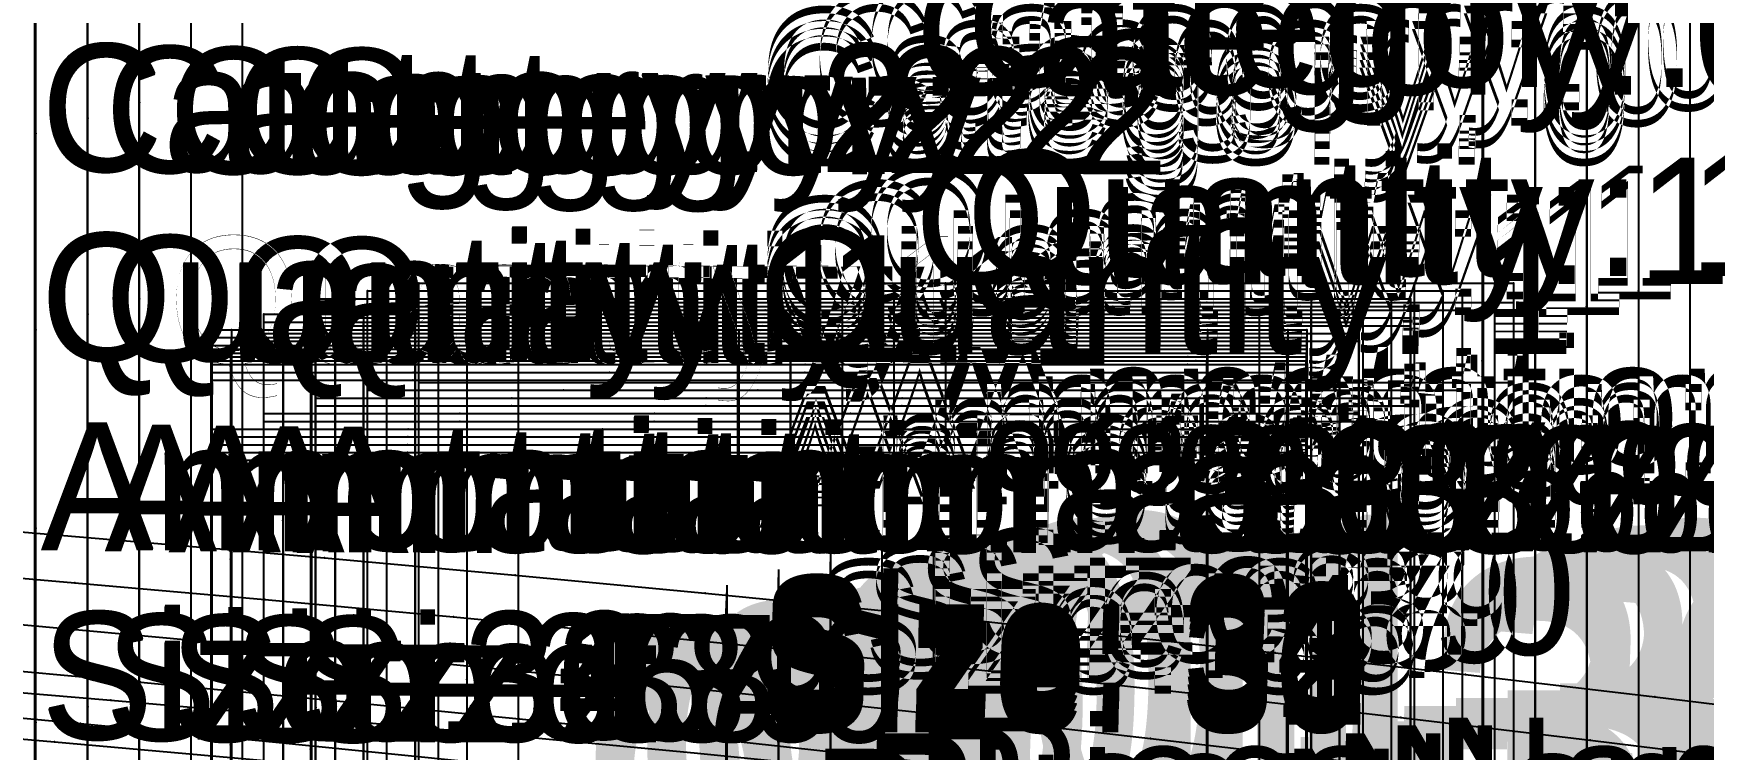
# Model space of a CAD drawing. Extents: x -2408 to 1029, y -526 to 2095.
# Drawn here: x -224.3 to -92, y 390.5 to 447.3 of the extents above; entities that cross this region are included whole.
import ezdxf

# ---------------------------------------------------------------- set-up
doc = ezdxf.new("R2010")
doc.units = 0
doc.layers.add('TEXT', color=7, linetype='Continuous')

# ---------------------------------------------------------------- blocks, each defined once
blk = doc.blocks.new(' -30')
at = {"layer": '1'}
blk.add_lwpolyline([(478.035278, 546.451263), (478.035278, 518.003273), (478.035278, 400.671844), (470.295849, 400.671844), (455.062391, 400.671844), (439.954714, 400.671844), (424.677277, 400.671844), (409.399835, 400.671844), (394.208775, 400.671844), (378.931338, 400.671844), (363.353195, 400.671844), (363.353195, 411.401223), (363.353195, 426.458583), (363.353195, 441.515962), (363.353195, 456.552738), (363.353195, 471.61011), (363.353195, 486.88547), (363.353195, 502.272308), (363.353195, 518.003273), (363.353195, 533.55951), (363.353195, 546.451263)], dxfattribs=at)
at = {"layer": '14'}
blk.add_lwpolyline([(377.323189, 403.973846), (377.323189, 408.932402), (377.323189, 423.927417), (377.323189, 438.905732), (377.323189, 454.422286), (377.323189, 470.256091), (377.323189, 485.591955), (377.323189, 501.153591), (377.323189, 518.003273), (393.747366, 518.003273), (409.447385, 518.003273), (425.024157, 518.003273), (440.491062, 518.003273), (455.351366, 518.003273), (464.065285, 518.003273), (464.065285, 403.973846), (455.429185, 403.973846), (440.589007, 403.973846), (425.125706, 403.973846), (409.39983, 403.973846), (393.716719, 403.973846)], close=True, dxfattribs=at)
at = {"layer": '2'}
for p in [(363.353195, 518.003273), (377.323189, 518.003273), (378.847198, 518.003273), (385.197182, 518.003273), (419.042473, 518.003273), (456.191292, 518.003273), (462.541275, 518.003273), (464.065285, 518.003273), (478.035278, 518.003273), (377.323189, 516.479263), (464.065285, 516.479263), (377.323189, 510.12928), (464.065285, 510.12928), (419.042473, 505.064163)]:
    blk.add_point(p, dxfattribs=at)
at = {"layer": '3'}
for p in [(363.353195, 533.55951), (393.747366, 518.003273), (409.447385, 518.003273), (425.024157, 518.003273), (440.491062, 518.003273), (455.351366, 518.003273), (393.313043, 516.479263), (408.85659, 516.479263), (424.34422, 516.479263), (439.746466, 516.479263), (454.656583, 516.479263), (392.852695, 510.12928), (408.260334, 510.12928), (423.789274, 510.12928), (439.135788, 510.12928), (454.134317, 510.12928), (363.353195, 502.272308), (378.847198, 502.284653), (385.197182, 502.519689), (377.323189, 501.153591), (385.197182, 487.217317)]:
    blk.add_point(p, dxfattribs=at)
at = {"layer": '7'}
blk.add_line((418.122406, 430.18486), (418.122406, 497.763252), dxfattribs=at)
at = {"layer": '8'}
for points in [[(378.847198, 518.003273), (378.847198, 502.284653), (378.847198, 486.964691), (378.847198, 471.449667), (378.847198, 456.448309), (378.847198, 441.014543), (378.847198, 426.013186), (378.847198, 411.011835), (378.847198, 403.973846)], [(385.197182, 518.003273), (385.197182, 502.519689), (385.197182, 487.217317), (385.197182, 471.820325), (385.197182, 456.606662), (385.197182, 441.209679), (385.197182, 426.124157), (385.197182, 411.051486), (385.197182, 403.973846)], [(419.042473, 518.003273), (419.042473, 505.064163)], [(456.191292, 518.003273), (456.191292, 403.973846)], [(462.541275, 518.003273), (462.541275, 403.973846)], [(377.323189, 516.479263), (393.313043, 516.479263), (408.85659, 516.479263), (424.34422, 516.479263), (439.746466, 516.479263), (454.656583, 516.479263), (464.065285, 516.479263)], [(377.323189, 510.12928), (392.852695, 510.12928), (408.260334, 510.12928), (423.789274, 510.12928), (439.135788, 510.12928), (454.134317, 510.12928), (464.065285, 510.12928)]]:
    blk.add_lwpolyline(points, dxfattribs=at)
at = {"layer": '1'}
for s, p in [('Category: 0', (420.694237, 533.561573)), ('Quantity: 1', (420.694237, 518.561573)), ('Annotation: ', (420.694237, 503.561573)), ('Size: 30', (420.694237, 488.561573)), ('Category: 2', (-644.384551, -24.548169)), ('Quantity: 1', (-644.384551, -39.548169)), ('Annotation:  ºá:3.0%£¬Ö±:5.0%', (-644.384551, -54.548169)), ('Size: 30', (-644.384551, -69.548169))]:
    blk.add_text(s, height=10, dxfattribs=at).set_placement(p)
at = {"layer": 'TEXT', "color": 7}
blk.add_text('g01-30', height=25, dxfattribs=at).set_placement((406.32, 474.66))
blk = doc.blocks.new(' -31')
at = {"layer": '1'}
blk.add_lwpolyline([(478.035278, 546.451263), (478.035278, 518.003273), (478.035278, 400.671844), (470.295849, 400.671844), (455.062391, 400.671844), (439.954714, 400.671844), (424.677277, 400.671844), (409.399835, 400.671844), (394.208775, 400.671844), (378.931338, 400.671844), (363.353195, 400.671844), (363.353195, 411.401223), (363.353195, 426.458583), (363.353195, 441.515962), (363.353195, 456.552738), (363.353195, 471.61011), (363.353195, 486.88547), (363.353195, 502.272308), (363.353195, 518.003273), (363.353195, 533.55951), (363.353195, 546.451263)], dxfattribs=at)
at = {"layer": '14'}
blk.add_lwpolyline([(377.323189, 403.973846), (377.323189, 408.932402), (377.323189, 423.927417), (377.323189, 438.905732), (377.323189, 454.422286), (377.323189, 470.256091), (377.323189, 485.591955), (377.323189, 501.153591), (377.323189, 518.003273), (393.747366, 518.003273), (409.447385, 518.003273), (425.024157, 518.003273), (440.491062, 518.003273), (455.351366, 518.003273), (464.065285, 518.003273), (464.065285, 403.973846), (455.429185, 403.973846), (440.589007, 403.973846), (425.125706, 403.973846), (409.39983, 403.973846), (393.716719, 403.973846)], close=True, dxfattribs=at)
at = {"layer": '2'}
for p in [(363.353195, 518.003273), (377.323189, 518.003273), (378.847198, 518.003273), (385.197182, 518.003273), (419.042473, 518.003273), (456.191292, 518.003273), (462.541275, 518.003273), (464.065285, 518.003273), (478.035278, 518.003273), (377.323189, 516.479263), (464.065285, 516.479263), (377.323189, 510.12928), (464.065285, 510.12928), (419.042473, 505.064163)]:
    blk.add_point(p, dxfattribs=at)
at = {"layer": '3'}
for p in [(363.353195, 533.55951), (393.747366, 518.003273), (409.447385, 518.003273), (425.024157, 518.003273), (440.491062, 518.003273), (455.351366, 518.003273), (393.313043, 516.479263), (408.85659, 516.479263), (424.34422, 516.479263), (439.746466, 516.479263), (454.656583, 516.479263), (392.852695, 510.12928), (408.260334, 510.12928), (423.789274, 510.12928), (439.135788, 510.12928), (454.134317, 510.12928), (363.353195, 502.272308), (378.847198, 502.284653), (385.197182, 502.519689), (377.323189, 501.153591), (385.197182, 487.217317), (363.353195, 486.88547), (378.847198, 486.964691)]:
    blk.add_point(p, dxfattribs=at)
at = {"layer": '7'}
blk.add_line((418.122406, 430.18486), (418.122406, 497.763252), dxfattribs=at)
at = {"layer": '8'}
for points in [[(378.847198, 518.003273), (378.847198, 502.284653), (378.847198, 486.964691), (378.847198, 471.449667), (378.847198, 456.448309), (378.847198, 441.014543), (378.847198, 426.013186), (378.847198, 411.011835), (378.847198, 403.973846)], [(385.197182, 518.003273), (385.197182, 502.519689), (385.197182, 487.217317), (385.197182, 471.820325), (385.197182, 456.606662), (385.197182, 441.209679), (385.197182, 426.124157), (385.197182, 411.051486), (385.197182, 403.973846)], [(419.042473, 518.003273), (419.042473, 505.064163)], [(456.191292, 518.003273), (456.191292, 403.973846)], [(462.541275, 518.003273), (462.541275, 403.973846)], [(377.323189, 516.479263), (393.313043, 516.479263), (408.85659, 516.479263), (424.34422, 516.479263), (439.746466, 516.479263), (454.656583, 516.479263), (464.065285, 516.479263)], [(377.323189, 510.12928), (392.852695, 510.12928), (408.260334, 510.12928), (423.789274, 510.12928), (439.135788, 510.12928), (454.134317, 510.12928), (464.065285, 510.12928)]]:
    blk.add_lwpolyline(points, dxfattribs=at)
at = {"layer": '1'}
for s, p in [('Category: 0', (420.694237, 533.561573)), ('Quantity: 1', (420.694237, 518.561573)), ('Annotation: ', (420.694237, 503.561573)), ('Size: 31', (420.694237, 488.561573)), ('Category: 2', (-644.39712, -24.590238)), ('Quantity: 1', (-644.39712, -39.590238)), ('Annotation:  ºá:3.0%£¬Ö±:5.0%', (-644.39712, -54.590238)), ('Size: 31', (-644.39712, -69.590238))]:
    blk.add_text(s, height=10, dxfattribs=at).set_placement(p)
at = {"layer": 'TEXT', "color": 7}
blk.add_text('g01-31', height=25, dxfattribs=at).set_placement((406.32, 474.66))
blk = doc.blocks.new(' -32')
at = {"layer": '1'}
blk.add_lwpolyline([(478.035278, 546.451263), (478.035278, 518.003273), (478.035278, 400.671844), (470.295849, 400.671844), (455.062391, 400.671844), (439.954714, 400.671844), (424.677277, 400.671844), (409.399835, 400.671844), (394.208775, 400.671844), (378.931338, 400.671844), (363.353195, 400.671844), (363.353195, 411.401223), (363.353195, 426.458583), (363.353195, 441.515962), (363.353195, 456.552738), (363.353195, 471.61011), (363.353195, 486.88547), (363.353195, 502.272308), (363.353195, 518.003273), (363.353195, 533.55951), (363.353195, 546.451263)], dxfattribs=at)
at = {"layer": '14'}
blk.add_lwpolyline([(377.323189, 403.973846), (377.323189, 408.932402), (377.323189, 423.927417), (377.323189, 438.905732), (377.323189, 454.422286), (377.323189, 470.256091), (377.323189, 485.591955), (377.323189, 501.153591), (377.323189, 518.003273), (393.747366, 518.003273), (409.447385, 518.003273), (425.024157, 518.003273), (440.491062, 518.003273), (455.351366, 518.003273), (464.065285, 518.003273), (464.065285, 403.973846), (455.429185, 403.973846), (440.589007, 403.973846), (425.125706, 403.973846), (409.39983, 403.973846), (393.716719, 403.973846)], close=True, dxfattribs=at)
at = {"layer": '2'}
for p in [(363.353195, 518.003273), (377.323189, 518.003273), (378.847198, 518.003273), (385.197182, 518.003273), (419.042473, 518.003273), (456.191292, 518.003273), (462.541275, 518.003273), (464.065285, 518.003273), (478.035278, 518.003273), (377.323189, 516.479263), (464.065285, 516.479263), (377.323189, 510.12928), (464.065285, 510.12928), (419.042473, 505.064163)]:
    blk.add_point(p, dxfattribs=at)
at = {"layer": '3'}
for p in [(363.353195, 533.55951), (393.747366, 518.003273), (409.447385, 518.003273), (425.024157, 518.003273), (440.491062, 518.003273), (455.351366, 518.003273), (393.313043, 516.479263), (408.85659, 516.479263), (424.34422, 516.479263), (439.746466, 516.479263), (454.656583, 516.479263), (392.852695, 510.12928), (408.260334, 510.12928), (423.789274, 510.12928), (439.135788, 510.12928), (454.134317, 510.12928), (363.353195, 502.272308), (378.847198, 502.284653), (385.197182, 502.519689), (377.323189, 501.153591), (385.197182, 487.217317), (363.353195, 486.88547), (378.847198, 486.964691)]:
    blk.add_point(p, dxfattribs=at)
at = {"layer": '7'}
blk.add_line((418.122406, 430.18486), (418.122406, 497.763252), dxfattribs=at)
at = {"layer": '8'}
for points in [[(378.847198, 518.003273), (378.847198, 502.284653), (378.847198, 486.964691), (378.847198, 471.449667), (378.847198, 456.448309), (378.847198, 441.014543), (378.847198, 426.013186), (378.847198, 411.011835), (378.847198, 403.973846)], [(385.197182, 518.003273), (385.197182, 502.519689), (385.197182, 487.217317), (385.197182, 471.820325), (385.197182, 456.606662), (385.197182, 441.209679), (385.197182, 426.124157), (385.197182, 411.051486), (385.197182, 403.973846)], [(419.042473, 518.003273), (419.042473, 505.064163)], [(456.191292, 518.003273), (456.191292, 403.973846)], [(462.541275, 518.003273), (462.541275, 403.973846)], [(377.323189, 516.479263), (393.313043, 516.479263), (408.85659, 516.479263), (424.34422, 516.479263), (439.746466, 516.479263), (454.656583, 516.479263), (464.065285, 516.479263)], [(377.323189, 510.12928), (392.852695, 510.12928), (408.260334, 510.12928), (423.789274, 510.12928), (439.135788, 510.12928), (454.134317, 510.12928), (464.065285, 510.12928)]]:
    blk.add_lwpolyline(points, dxfattribs=at)
at = {"layer": '1'}
for s, p in [('Category: 0', (420.694237, 533.561573)), ('Quantity: 1', (420.694237, 518.561573)), ('Annotation: ', (420.694237, 503.561573)), ('Size: 32', (420.694237, 488.561573)), ('Category: 2', (-644.409082, -24.633162)), ('Quantity: 1', (-644.409082, -39.633162)), ('Annotation:  ºá:3.0%£¬Ö±:5.0%', (-644.409082, -54.633162)), ('Size: 32', (-644.409082, -69.633162))]:
    blk.add_text(s, height=10, dxfattribs=at).set_placement(p)
at = {"layer": 'TEXT', "color": 7}
blk.add_text('g01-32', height=25, dxfattribs=at).set_placement((406.32, 474.66))
blk = doc.blocks.new(' -33')
at = {"layer": '1'}
blk.add_lwpolyline([(478.035278, 546.451263), (478.035278, 518.003273), (478.035278, 400.671844), (470.295849, 400.671844), (455.062391, 400.671844), (439.954714, 400.671844), (424.677277, 400.671844), (409.399835, 400.671844), (394.208775, 400.671844), (378.931338, 400.671844), (363.353195, 400.671844), (363.353195, 411.401223), (363.353195, 426.458583), (363.353195, 441.515962), (363.353195, 456.552738), (363.353195, 471.61011), (363.353195, 486.88547), (363.353195, 502.272308), (363.353195, 518.003273), (363.353195, 533.55951), (363.353195, 546.451263)], dxfattribs=at)
at = {"layer": '14'}
blk.add_lwpolyline([(377.323189, 403.973846), (377.323189, 408.932402), (377.323189, 423.927417), (377.323189, 438.905732), (377.323189, 454.422286), (377.323189, 470.256091), (377.323189, 485.591955), (377.323189, 501.153591), (377.323189, 518.003273), (393.747366, 518.003273), (409.447385, 518.003273), (425.024157, 518.003273), (440.491062, 518.003273), (455.351366, 518.003273), (464.065285, 518.003273), (464.065285, 403.973846), (455.429185, 403.973846), (440.589007, 403.973846), (425.125706, 403.973846), (409.39983, 403.973846), (393.716719, 403.973846)], close=True, dxfattribs=at)
at = {"layer": '2'}
for p in [(363.353195, 518.003273), (377.323189, 518.003273), (378.847198, 518.003273), (385.197182, 518.003273), (419.042473, 518.003273), (456.191292, 518.003273), (462.541275, 518.003273), (464.065285, 518.003273), (478.035278, 518.003273), (377.323189, 516.479263), (464.065285, 516.479263), (377.323189, 510.12928), (464.065285, 510.12928), (419.042473, 505.064163)]:
    blk.add_point(p, dxfattribs=at)
at = {"layer": '3'}
for p in [(363.353195, 533.55951), (393.747366, 518.003273), (409.447385, 518.003273), (425.024157, 518.003273), (440.491062, 518.003273), (455.351366, 518.003273), (393.313043, 516.479263), (408.85659, 516.479263), (424.34422, 516.479263), (439.746466, 516.479263), (454.656583, 516.479263), (392.852695, 510.12928), (408.260334, 510.12928), (423.789274, 510.12928), (439.135788, 510.12928), (454.134317, 510.12928), (363.353195, 502.272308), (378.847198, 502.284653), (385.197182, 502.519689), (377.323189, 501.153591), (385.197182, 487.217317), (363.353195, 486.88547), (378.847198, 486.964691), (377.323189, 485.591955)]:
    blk.add_point(p, dxfattribs=at)
at = {"layer": '7'}
blk.add_line((418.122406, 430.18486), (418.122406, 497.763252), dxfattribs=at)
at = {"layer": '8'}
for points in [[(378.847198, 518.003273), (378.847198, 502.284653), (378.847198, 486.964691), (378.847198, 471.449667), (378.847198, 456.448309), (378.847198, 441.014543), (378.847198, 426.013186), (378.847198, 411.011835), (378.847198, 403.973846)], [(385.197182, 518.003273), (385.197182, 502.519689), (385.197182, 487.217317), (385.197182, 471.820325), (385.197182, 456.606662), (385.197182, 441.209679), (385.197182, 426.124157), (385.197182, 411.051486), (385.197182, 403.973846)], [(419.042473, 518.003273), (419.042473, 505.064163)], [(456.191292, 518.003273), (456.191292, 403.973846)], [(462.541275, 518.003273), (462.541275, 403.973846)], [(377.323189, 516.479263), (393.313043, 516.479263), (408.85659, 516.479263), (424.34422, 516.479263), (439.746466, 516.479263), (454.656583, 516.479263), (464.065285, 516.479263)], [(377.323189, 510.12928), (392.852695, 510.12928), (408.260334, 510.12928), (423.789274, 510.12928), (439.135788, 510.12928), (454.134317, 510.12928), (464.065285, 510.12928)]]:
    blk.add_lwpolyline(points, dxfattribs=at)
at = {"layer": '1'}
for s, p in [('Category: 0', (420.694237, 533.561573)), ('Quantity: 1', (420.694237, 518.561573)), ('Annotation: ', (420.694237, 503.561573)), ('Size: 33', (420.694237, 488.561573)), ('Category: 2', (-644.419332, -24.670074)), ('Quantity: 1', (-644.419332, -39.670074)), ('Annotation:  ºá:3.0%£¬Ö±:5.0%', (-644.419332, -54.670074)), ('Size: 33', (-644.419332, -69.670074))]:
    blk.add_text(s, height=10, dxfattribs=at).set_placement(p)
at = {"layer": 'TEXT', "color": 7}
blk.add_text('g01-33', height=25, dxfattribs=at).set_placement((406.32, 474.66))
blk = doc.blocks.new(' -34')
at = {"layer": '1'}
blk.add_lwpolyline([(478.035278, 546.451263), (478.035278, 518.003273), (478.035278, 400.671844), (470.295849, 400.671844), (455.062391, 400.671844), (439.954714, 400.671844), (424.677277, 400.671844), (409.399835, 400.671844), (394.208775, 400.671844), (378.931338, 400.671844), (363.353195, 400.671844), (363.353195, 411.401223), (363.353195, 426.458583), (363.353195, 441.515962), (363.353195, 456.552738), (363.353195, 471.61011), (363.353195, 486.88547), (363.353195, 502.272308), (363.353195, 518.003273), (363.353195, 533.55951), (363.353195, 546.451263)], dxfattribs=at)
at = {"layer": '14'}
blk.add_lwpolyline([(377.323189, 403.973846), (377.323189, 408.932402), (377.323189, 423.927417), (377.323189, 438.905732), (377.323189, 454.422286), (377.323189, 470.256091), (377.323189, 485.591955), (377.323189, 501.153591), (377.323189, 518.003273), (393.747366, 518.003273), (409.447385, 518.003273), (425.024157, 518.003273), (440.491062, 518.003273), (455.351366, 518.003273), (464.065285, 518.003273), (464.065285, 403.973846), (455.429185, 403.973846), (440.589007, 403.973846), (425.125706, 403.973846), (409.39983, 403.973846), (393.716719, 403.973846)], close=True, dxfattribs=at)
at = {"layer": '2'}
for p in [(363.353195, 518.003273), (377.323189, 518.003273), (378.847198, 518.003273), (385.197182, 518.003273), (419.042473, 518.003273), (456.191292, 518.003273), (462.541275, 518.003273), (464.065285, 518.003273), (478.035278, 518.003273), (377.323189, 516.479263), (464.065285, 516.479263), (377.323189, 510.12928), (464.065285, 510.12928), (419.042473, 505.064163)]:
    blk.add_point(p, dxfattribs=at)
at = {"layer": '3'}
for p in [(363.353195, 533.55951), (393.747366, 518.003273), (409.447385, 518.003273), (425.024157, 518.003273), (440.491062, 518.003273), (455.351366, 518.003273), (393.313043, 516.479263), (408.85659, 516.479263), (424.34422, 516.479263), (439.746466, 516.479263), (454.656583, 516.479263), (392.852695, 510.12928), (408.260334, 510.12928), (423.789274, 510.12928), (439.135788, 510.12928), (454.134317, 510.12928), (363.353195, 502.272308), (378.847198, 502.284653), (385.197182, 502.519689), (377.323189, 501.153591), (385.197182, 487.217317), (363.353195, 486.88547), (378.847198, 486.964691), (377.323189, 485.591955)]:
    blk.add_point(p, dxfattribs=at)
at = {"layer": '7'}
blk.add_line((418.122406, 430.18486), (418.122406, 497.763252), dxfattribs=at)
at = {"layer": '8'}
for points in [[(378.847198, 518.003273), (378.847198, 502.284653), (378.847198, 486.964691), (378.847198, 471.449667), (378.847198, 456.448309), (378.847198, 441.014543), (378.847198, 426.013186), (378.847198, 411.011835), (378.847198, 403.973846)], [(385.197182, 518.003273), (385.197182, 502.519689), (385.197182, 487.217317), (385.197182, 471.820325), (385.197182, 456.606662), (385.197182, 441.209679), (385.197182, 426.124157), (385.197182, 411.051486), (385.197182, 403.973846)], [(419.042473, 518.003273), (419.042473, 505.064163)], [(456.191292, 518.003273), (456.191292, 403.973846)], [(462.541275, 518.003273), (462.541275, 403.973846)], [(377.323189, 516.479263), (393.313043, 516.479263), (408.85659, 516.479263), (424.34422, 516.479263), (439.746466, 516.479263), (454.656583, 516.479263), (464.065285, 516.479263)], [(377.323189, 510.12928), (392.852695, 510.12928), (408.260334, 510.12928), (423.789274, 510.12928), (439.135788, 510.12928), (454.134317, 510.12928), (464.065285, 510.12928)]]:
    blk.add_lwpolyline(points, dxfattribs=at)
at = {"layer": '1'}
for s, p in [('Category: 0', (420.694237, 533.561573)), ('Quantity: 1', (420.694237, 518.561573)), ('Annotation: ', (420.694237, 503.561573)), ('Size: 34', (420.694237, 488.561573)), ('Category: 2', (-644.430513, -24.70312)), ('Quantity: 1', (-644.430513, -39.70312)), ('Annotation:  ºá:3.0%£¬Ö±:5.0%', (-644.430513, -54.70312)), ('Size: 34', (-644.430513, -69.70312))]:
    blk.add_text(s, height=10, dxfattribs=at).set_placement(p)
at = {"layer": 'TEXT', "color": 7}
blk.add_text('g01-34', height=25, dxfattribs=at).set_placement((406.32, 474.66))
blk = doc.blocks.new(' -35')
at = {"layer": '1'}
blk.add_lwpolyline([(478.035278, 546.451263), (478.035278, 518.003273), (478.035278, 400.671844), (470.295849, 400.671844), (455.062391, 400.671844), (439.954714, 400.671844), (424.677277, 400.671844), (409.399835, 400.671844), (394.208775, 400.671844), (378.931338, 400.671844), (363.353195, 400.671844), (363.353195, 411.401223), (363.353195, 426.458583), (363.353195, 441.515962), (363.353195, 456.552738), (363.353195, 471.61011), (363.353195, 486.88547), (363.353195, 502.272308), (363.353195, 518.003273), (363.353195, 533.55951), (363.353195, 546.451263)], dxfattribs=at)
at = {"layer": '14'}
blk.add_lwpolyline([(377.323189, 403.973846), (377.323189, 408.932402), (377.323189, 423.927417), (377.323189, 438.905732), (377.323189, 454.422286), (377.323189, 470.256091), (377.323189, 485.591955), (377.323189, 501.153591), (377.323189, 518.003273), (393.747366, 518.003273), (409.447385, 518.003273), (425.024157, 518.003273), (440.491062, 518.003273), (455.351366, 518.003273), (464.065285, 518.003273), (464.065285, 403.973846), (455.429185, 403.973846), (440.589007, 403.973846), (425.125706, 403.973846), (409.39983, 403.973846), (393.716719, 403.973846)], close=True, dxfattribs=at)
at = {"layer": '2'}
for p in [(363.353195, 518.003273), (377.323189, 518.003273), (378.847198, 518.003273), (385.197182, 518.003273), (419.042473, 518.003273), (456.191292, 518.003273), (462.541275, 518.003273), (464.065285, 518.003273), (478.035278, 518.003273), (377.323189, 516.479263), (464.065285, 516.479263), (377.323189, 510.12928), (464.065285, 510.12928), (419.042473, 505.064163)]:
    blk.add_point(p, dxfattribs=at)
at = {"layer": '3'}
for p in [(363.353195, 533.55951), (393.747366, 518.003273), (409.447385, 518.003273), (425.024157, 518.003273), (440.491062, 518.003273), (455.351366, 518.003273), (393.313043, 516.479263), (408.85659, 516.479263), (424.34422, 516.479263), (439.746466, 516.479263), (454.656583, 516.479263), (392.852695, 510.12928), (408.260334, 510.12928), (423.789274, 510.12928), (439.135788, 510.12928), (454.134317, 510.12928), (363.353195, 502.272308), (378.847198, 502.284653), (385.197182, 502.519689), (377.323189, 501.153591), (385.197182, 487.217317), (363.353195, 486.88547), (378.847198, 486.964691), (377.323189, 485.591955)]:
    blk.add_point(p, dxfattribs=at)
at = {"layer": '7'}
blk.add_line((418.122406, 430.18486), (418.122406, 497.763252), dxfattribs=at)
at = {"layer": '8'}
for points in [[(378.847198, 518.003273), (378.847198, 502.284653), (378.847198, 486.964691), (378.847198, 471.449667), (378.847198, 456.448309), (378.847198, 441.014543), (378.847198, 426.013186), (378.847198, 411.011835), (378.847198, 403.973846)], [(385.197182, 518.003273), (385.197182, 502.519689), (385.197182, 487.217317), (385.197182, 471.820325), (385.197182, 456.606662), (385.197182, 441.209679), (385.197182, 426.124157), (385.197182, 411.051486), (385.197182, 403.973846)], [(419.042473, 518.003273), (419.042473, 505.064163)], [(456.191292, 518.003273), (456.191292, 403.973846)], [(462.541275, 518.003273), (462.541275, 403.973846)], [(377.323189, 516.479263), (393.313043, 516.479263), (408.85659, 516.479263), (424.34422, 516.479263), (439.746466, 516.479263), (454.656583, 516.479263), (464.065285, 516.479263)], [(377.323189, 510.12928), (392.852695, 510.12928), (408.260334, 510.12928), (423.789274, 510.12928), (439.135788, 510.12928), (454.134317, 510.12928), (464.065285, 510.12928)]]:
    blk.add_lwpolyline(points, dxfattribs=at)
at = {"layer": '1'}
for s, p in [('Category: 0', (420.694237, 533.561573)), ('Quantity: 1', (420.694237, 518.561573)), ('Annotation: ', (420.694237, 503.561573)), ('Size: 35', (420.694237, 488.561573)), ('Category: 2', (-639.360597, -24.736837)), ('Quantity: 1', (-639.360597, -39.736837)), ('Annotation:  ºá:3.0%£¬Ö±:5.0%', (-639.360597, -54.736837)), ('Size: 35', (-639.360597, -69.736837))]:
    blk.add_text(s, height=10, dxfattribs=at).set_placement(p)
at = {"layer": 'TEXT', "color": 7}
blk.add_text('g01-35', height=25, dxfattribs=at).set_placement((406.32, 474.66))
blk = doc.blocks.new(' -36')
at = {"layer": '1'}
for points in [[(-228.586526, 566.83085), (-213.636555, 565.425506), (-198.674168, 563.990806), (-183.732225, 562.501905), (-168.689359, 560.922246), (-153.765843, 559.25951), (-138.851626, 557.514511), (-123.877671, 555.693485), (-108.9804, 553.810085), (-94.00935, 551.841663), (-79.127872, 549.836981), (-64.03367, 547.791557), (-64.368349, 531.78176), (-64.65812, 516.612985), (-64.847127, 501.041495), (-64.862071, 485.869791), (-64.690573, 470.664153), (-64.327088, 455.496699), (-63.784388, 440.334805), (-63.094369, 425.353161), (-62.282581, 410.275614)], [(478.035278, 546.451263), (478.035278, 518.003273), (478.035278, 400.671844), (470.295849, 400.671844), (455.062391, 400.671844), (439.954714, 400.671844), (424.677277, 400.671844), (409.399835, 400.671844), (394.208775, 400.671844), (378.931338, 400.671844), (363.353195, 400.671844), (363.353195, 411.401223), (363.353195, 426.458583), (363.353195, 441.515962), (363.353195, 456.552738), (363.353195, 471.61011), (363.353195, 486.88547), (363.353195, 502.272308), (363.353195, 518.003273), (363.353195, 533.55951), (363.353195, 546.451263)]]:
    blk.add_lwpolyline(points, dxfattribs=at)
at = {"layer": '14'}
blk.add_lwpolyline([(377.323189, 403.973846), (377.323189, 408.932402), (377.323189, 423.927417), (377.323189, 438.905732), (377.323189, 454.422286), (377.323189, 470.256091), (377.323189, 485.591955), (377.323189, 501.153591), (377.323189, 518.003273), (393.747366, 518.003273), (409.447385, 518.003273), (425.024157, 518.003273), (440.491062, 518.003273), (455.351366, 518.003273), (464.065285, 518.003273), (464.065285, 403.973846), (455.429185, 403.973846), (440.589007, 403.973846), (425.125706, 403.973846), (409.39983, 403.973846), (393.716719, 403.973846)], close=True, dxfattribs=at)
at = {"layer": '2'}
for p in [(363.353195, 518.003273), (377.323189, 518.003273), (378.847198, 518.003273), (385.197182, 518.003273), (419.042473, 518.003273), (456.191292, 518.003273), (462.541275, 518.003273), (464.065285, 518.003273), (478.035278, 518.003273), (377.323189, 516.479263), (464.065285, 516.479263), (377.323189, 510.12928), (464.065285, 510.12928), (419.042473, 505.064163)]:
    blk.add_point(p, dxfattribs=at)
at = {"layer": '3'}
for p in [(-213.636555, 565.425506), (-198.674168, 563.990806), (363.353195, 533.55951), (393.747366, 518.003273), (409.447385, 518.003273), (425.024157, 518.003273), (440.491062, 518.003273), (455.351366, 518.003273), (393.313043, 516.479263), (408.85659, 516.479263), (424.34422, 516.479263), (439.746466, 516.479263), (454.656583, 516.479263), (392.852695, 510.12928), (408.260334, 510.12928), (423.789274, 510.12928), (439.135788, 510.12928), (454.134317, 510.12928), (363.353195, 502.272308), (378.847198, 502.284653), (385.197182, 502.519689), (377.323189, 501.153591), (385.197182, 487.217317), (363.353195, 486.88547), (378.847198, 486.964691), (377.323189, 485.591955)]:
    blk.add_point(p, dxfattribs=at)
at = {"layer": '7'}
blk.add_line((418.122406, 430.18486), (418.122406, 497.763252), dxfattribs=at)
at = {"layer": '8'}
for points in [[(378.847198, 518.003273), (378.847198, 502.284653), (378.847198, 486.964691), (378.847198, 471.449667), (378.847198, 456.448309), (378.847198, 441.014543), (378.847198, 426.013186), (378.847198, 411.011835), (378.847198, 403.973846)], [(385.197182, 518.003273), (385.197182, 502.519689), (385.197182, 487.217317), (385.197182, 471.820325), (385.197182, 456.606662), (385.197182, 441.209679), (385.197182, 426.124157), (385.197182, 411.051486), (385.197182, 403.973846)], [(419.042473, 518.003273), (419.042473, 505.064163)], [(456.191292, 518.003273), (456.191292, 403.973846)], [(462.541275, 518.003273), (462.541275, 403.973846)], [(377.323189, 516.479263), (393.313043, 516.479263), (408.85659, 516.479263), (424.34422, 516.479263), (439.746466, 516.479263), (454.656583, 516.479263), (464.065285, 516.479263)], [(377.323189, 510.12928), (392.852695, 510.12928), (408.260334, 510.12928), (423.789274, 510.12928), (439.135788, 510.12928), (454.134317, 510.12928), (464.065285, 510.12928)]]:
    blk.add_lwpolyline(points, dxfattribs=at)
at = {"layer": '1'}
for s, p in [('Category: 0', (420.694237, 533.561573)), ('Quantity: 1', (420.694237, 518.561573)), ('Annotation: ', (420.694237, 503.561573)), ('Size: 36', (420.694237, 488.561573)), ('Piece Name:  ', (420.694237, 473.561573)), ('Category: 2', (-639.370332, -24.784886)), ('Quantity: 1', (-639.370332, -39.784886)), ('Annotation:  ºá:3.0%£¬Ö±:5.0%', (-639.370332, -54.784886)), ('Size: 36', (-639.370332, -69.784886))]:
    blk.add_text(s, height=10, dxfattribs=at).set_placement(p)
at = {"layer": 'TEXT', "color": 7}
blk.add_text('g01-36', height=25, dxfattribs=at).set_placement((406.32, 474.66))
blk = doc.blocks.new(' -37')
at = {"layer": '1'}
for points in [[(-223.870873, 570.077698), (-208.884311, 568.699824), (-193.860524, 567.283734), (-178.882822, 565.812434), (-163.91307, 564.262636), (-148.803086, 562.604376), (-133.852104, 560.882373), (-118.8881, 559.093336), (-103.953026, 557.239215), (-89.063701, 555.317868), (-74.143777, 553.345269), (-58.940139, 551.32328), (-59.285037, 535.679771), (-59.595045, 520.52381), (-59.811099, 505.360085), (-59.872621, 490.200861), (-59.763106, 475.37357), (-59.457493, 459.743633), (-58.990666, 444.59147), (-58.371386, 429.356144), (-57.615895, 414.215875), (-56.739934, 399.142059)], [(478.035278, 546.451263), (478.035278, 518.003273), (478.035278, 400.671844), (470.295849, 400.671844), (455.062391, 400.671844), (439.954714, 400.671844), (424.677277, 400.671844), (409.399835, 400.671844), (394.208775, 400.671844), (378.931338, 400.671844), (363.353195, 400.671844), (363.353195, 411.401223), (363.353195, 426.458583), (363.353195, 441.515962), (363.353195, 456.552738), (363.353195, 471.61011), (363.353195, 486.88547), (363.353195, 502.272308), (363.353195, 518.003273), (363.353195, 533.55951), (363.353195, 546.451263)]]:
    blk.add_lwpolyline(points, dxfattribs=at)
at = {"layer": '14'}
blk.add_lwpolyline([(377.323189, 403.973846), (377.323189, 408.932402), (377.323189, 423.927417), (377.323189, 438.905732), (377.323189, 454.422286), (377.323189, 470.256091), (377.323189, 485.591955), (377.323189, 501.153591), (377.323189, 518.003273), (393.747366, 518.003273), (409.447385, 518.003273), (425.024157, 518.003273), (440.491062, 518.003273), (455.351366, 518.003273), (464.065285, 518.003273), (464.065285, 403.973846), (455.429185, 403.973846), (440.589007, 403.973846), (425.125706, 403.973846), (409.39983, 403.973846), (393.716719, 403.973846)], close=True, dxfattribs=at)
at = {"layer": '2'}
for p in [(363.353195, 518.003273), (377.323189, 518.003273), (378.847198, 518.003273), (385.197182, 518.003273), (419.042473, 518.003273), (456.191292, 518.003273), (462.541275, 518.003273), (464.065285, 518.003273), (478.035278, 518.003273), (377.323189, 516.479263), (464.065285, 516.479263), (377.323189, 510.12928), (464.065285, 510.12928), (419.042473, 505.064163)]:
    blk.add_point(p, dxfattribs=at)
at = {"layer": '3'}
for p in [(-208.884311, 568.699824), (-193.860524, 567.283734), (-178.882822, 565.812434), (-163.91307, 564.262636), (363.353195, 533.55951), (393.747366, 518.003273), (409.447385, 518.003273), (425.024157, 518.003273), (440.491062, 518.003273), (455.351366, 518.003273), (393.313043, 516.479263), (408.85659, 516.479263), (424.34422, 516.479263), (439.746466, 516.479263), (454.656583, 516.479263), (392.852695, 510.12928), (408.260334, 510.12928), (423.789274, 510.12928), (439.135788, 510.12928), (454.134317, 510.12928), (363.353195, 502.272308), (378.847198, 502.284653), (385.197182, 502.519689), (377.323189, 501.153591), (385.197182, 487.217317), (363.353195, 486.88547), (378.847198, 486.964691), (377.323189, 485.591955)]:
    blk.add_point(p, dxfattribs=at)
at = {"layer": '7'}
blk.add_line((418.122406, 430.18486), (418.122406, 497.763252), dxfattribs=at)
at = {"layer": '8'}
for points in [[(378.847198, 518.003273), (378.847198, 502.284653), (378.847198, 486.964691), (378.847198, 471.449667), (378.847198, 456.448309), (378.847198, 441.014543), (378.847198, 426.013186), (378.847198, 411.011835), (378.847198, 403.973846)], [(385.197182, 518.003273), (385.197182, 502.519689), (385.197182, 487.217317), (385.197182, 471.820325), (385.197182, 456.606662), (385.197182, 441.209679), (385.197182, 426.124157), (385.197182, 411.051486), (385.197182, 403.973846)], [(419.042473, 518.003273), (419.042473, 505.064163)], [(456.191292, 518.003273), (456.191292, 403.973846)], [(462.541275, 518.003273), (462.541275, 403.973846)], [(377.323189, 516.479263), (393.313043, 516.479263), (408.85659, 516.479263), (424.34422, 516.479263), (439.746466, 516.479263), (454.656583, 516.479263), (464.065285, 516.479263)], [(377.323189, 510.12928), (392.852695, 510.12928), (408.260334, 510.12928), (423.789274, 510.12928), (439.135788, 510.12928), (454.134317, 510.12928), (464.065285, 510.12928)]]:
    blk.add_lwpolyline(points, dxfattribs=at)
at = {"layer": '1'}
for s, p in [('Category: 0', (420.694237, 533.561573)), ('Quantity: 1', (420.694237, 518.561573)), ('Annotation: ', (420.694237, 503.561573)), ('Size: 37', (420.694237, 488.561573)), ('Piece Name:  ', (420.694237, 473.561573)), ('Category: 2', (-634.30037, -24.82617)), ('Quantity: 1', (-634.30037, -39.82617)), ('Annotation:  ºá:3.0%£¬Ö±:5.0%', (-634.30037, -54.82617)), ('Size: 37', (-634.30037, -69.82617))]:
    blk.add_text(s, height=10, dxfattribs=at).set_placement(p)
at = {"layer": 'TEXT', "color": 7}
blk.add_text('g01-37', height=25, dxfattribs=at).set_placement((406.32, 474.66))
blk = doc.blocks.new(' -38')
at = {"layer": '1'}
for points in [[(-218.954244, 573.320155), (-203.930237, 571.966751), (-188.889928, 570.570908), (-173.875438, 569.115257), (-158.868778, 567.581384), (-143.820729, 565.953107), (-128.831895, 564.253433), (-113.898613, 562.497704), (-98.924752, 560.671467), (-83.907708, 558.768323), (-68.948437, 556.825968), (-53.847418, 554.854164), (-54.215335, 538.936708), (-54.548529, 523.451694), (-54.783795, 508.175085), (-54.869264, 492.686569), (-54.782944, 477.237345), (-54.518242, 461.750902), (-54.089488, 446.395262), (-53.50219, 430.917666), (-52.77128, 415.446312), (-51.94388, 400.436293)], [(478.035278, 546.451263), (478.035278, 518.003273), (478.035278, 400.671844), (470.295849, 400.671844), (455.062391, 400.671844), (439.954714, 400.671844), (424.677277, 400.671844), (409.399835, 400.671844), (394.208775, 400.671844), (378.931338, 400.671844), (363.353195, 400.671844), (363.353195, 411.401223), (363.353195, 426.458583), (363.353195, 441.515962), (363.353195, 456.552738), (363.353195, 471.61011), (363.353195, 486.88547), (363.353195, 502.272308), (363.353195, 518.003273), (363.353195, 533.55951), (363.353195, 546.451263)]]:
    blk.add_lwpolyline(points, dxfattribs=at)
at = {"layer": '14'}
blk.add_lwpolyline([(377.323189, 403.973846), (377.323189, 408.932402), (377.323189, 423.927417), (377.323189, 438.905732), (377.323189, 454.422286), (377.323189, 470.256091), (377.323189, 485.591955), (377.323189, 501.153591), (377.323189, 518.003273), (393.747366, 518.003273), (409.447385, 518.003273), (425.024157, 518.003273), (440.491062, 518.003273), (455.351366, 518.003273), (464.065285, 518.003273), (464.065285, 403.973846), (455.429185, 403.973846), (440.589007, 403.973846), (425.125706, 403.973846), (409.39983, 403.973846), (393.716719, 403.973846)], close=True, dxfattribs=at)
at = {"layer": '2'}
for p in [(363.353195, 518.003273), (377.323189, 518.003273), (378.847198, 518.003273), (385.197182, 518.003273), (419.042473, 518.003273), (456.191292, 518.003273), (462.541275, 518.003273), (464.065285, 518.003273), (478.035278, 518.003273), (377.323189, 516.479263), (464.065285, 516.479263), (377.323189, 510.12928), (464.065285, 510.12928), (419.042473, 505.064163)]:
    blk.add_point(p, dxfattribs=at)
at = {"layer": '3'}
for p in [(-203.930237, 571.966751), (-188.889928, 570.570908), (-173.875438, 569.115257), (-158.868778, 567.581384), (-143.820729, 565.953107), (-128.831895, 564.253433), (363.353195, 533.55951), (393.747366, 518.003273), (409.447385, 518.003273), (425.024157, 518.003273), (440.491062, 518.003273), (455.351366, 518.003273), (393.313043, 516.479263), (408.85659, 516.479263), (424.34422, 516.479263), (439.746466, 516.479263), (454.656583, 516.479263), (392.852695, 510.12928), (408.260334, 510.12928), (423.789274, 510.12928), (439.135788, 510.12928), (454.134317, 510.12928), (363.353195, 502.272308), (378.847198, 502.284653), (385.197182, 502.519689), (377.323189, 501.153591), (385.197182, 487.217317), (363.353195, 486.88547), (378.847198, 486.964691), (377.323189, 485.591955)]:
    blk.add_point(p, dxfattribs=at)
at = {"layer": '7'}
blk.add_line((418.122406, 430.18486), (418.122406, 497.763252), dxfattribs=at)
at = {"layer": '8'}
for points in [[(378.847198, 518.003273), (378.847198, 502.284653), (378.847198, 486.964691), (378.847198, 471.449667), (378.847198, 456.448309), (378.847198, 441.014543), (378.847198, 426.013186), (378.847198, 411.011835), (378.847198, 403.973846)], [(385.197182, 518.003273), (385.197182, 502.519689), (385.197182, 487.217317), (385.197182, 471.820325), (385.197182, 456.606662), (385.197182, 441.209679), (385.197182, 426.124157), (385.197182, 411.051486), (385.197182, 403.973846)], [(419.042473, 518.003273), (419.042473, 505.064163)], [(456.191292, 518.003273), (456.191292, 403.973846)], [(462.541275, 518.003273), (462.541275, 403.973846)], [(377.323189, 516.479263), (393.313043, 516.479263), (408.85659, 516.479263), (424.34422, 516.479263), (439.746466, 516.479263), (454.656583, 516.479263), (464.065285, 516.479263)], [(377.323189, 510.12928), (392.852695, 510.12928), (408.260334, 510.12928), (423.789274, 510.12928), (439.135788, 510.12928), (454.134317, 510.12928), (464.065285, 510.12928)]]:
    blk.add_lwpolyline(points, dxfattribs=at)
at = {"layer": '1'}
for s, p in [('Category: 0', (420.694237, 533.561573)), ('Quantity: 1', (420.694237, 518.561573)), ('Annotation: ', (420.694237, 503.561573)), ('Size: 38', (420.694237, 488.561573)), ('Piece Name:  ', (420.694237, 473.561573)), ('Category: 2', (-634.309442, -24.866482)), ('Quantity: 1', (-634.309442, -39.866482)), ('Annotation:  ºá:3.0%£¬Ö±:5.0%', (-634.309442, -54.866482)), ('Size: 38', (-634.309442, -69.866482))]:
    blk.add_text(s, height=10, dxfattribs=at).set_placement(p)
at = {"layer": 'TEXT', "color": 7}
blk.add_text('g01-38', height=25, dxfattribs=at).set_placement((406.32, 474.66))
blk = doc.blocks.new(' -39')
at = {"layer": '1'}
for points in [[(-229.211684, 577.890724), (-214.075544, 576.578375), (-199.01652, 575.24766), (-184.067689, 573.880953), (-169.018713, 572.440765), (-153.977396, 570.922887), (-138.997513, 569.325083), (-123.973036, 567.648253), (-109.011203, 565.918443), (-94.000998, 564.119037), (-79.004883, 562.252142), (-64.008562, 560.340224), (-48.755493, 558.384438), (-49.133385, 542.710391), (-49.479879, 527.438725), (-49.74085, 512.102741), (-49.859498, 496.827476), (-49.822032, 481.582596), (-49.621855, 466.308197), (-49.262145, 451.036709), (-48.750325, 435.78519), (-48.097696, 420.523488), (-47.314612, 405.109559)], [(478.035278, 546.451263), (478.035278, 518.003273), (478.035278, 400.671844), (470.295849, 400.671844), (455.062391, 400.671844), (439.954714, 400.671844), (424.677277, 400.671844), (409.399835, 400.671844), (394.208775, 400.671844), (378.931338, 400.671844), (363.353195, 400.671844), (363.353195, 411.401223), (363.353195, 426.458583), (363.353195, 441.515962), (363.353195, 456.552738), (363.353195, 471.61011), (363.353195, 486.88547), (363.353195, 502.272308), (363.353195, 518.003273), (363.353195, 533.55951), (363.353195, 546.451263)]]:
    blk.add_lwpolyline(points, dxfattribs=at)
at = {"layer": '14'}
blk.add_lwpolyline([(-230.816082, 565.285434), (-215.66903, 563.969154), (-200.509072, 562.629063), (-185.346075, 561.245072), (-170.189924, 559.797094), (-154.881495, 558.248457), (-139.937051, 556.65159), (-124.383695, 554.913005), (-108.748068, 553.095755), (-92.870939, 551.185247), (-77.555531, 549.281982), (-61.727786, 547.243805), (-62.137311, 531.029687), (-62.411743, 514.366241), (-62.544907, 497.740003), (-62.52175, 481.497821), (-62.331908, 466.192142), (-61.926329, 449.617789), (-61.377146, 433.813559), (-60.688099, 417.919187), (-59.889496, 402.333824)], dxfattribs=at)
blk.add_lwpolyline([(377.323189, 403.973846), (377.323189, 408.932402), (377.323189, 423.927417), (377.323189, 438.905732), (377.323189, 454.422286), (377.323189, 470.256091), (377.323189, 485.591955), (377.323189, 501.153591), (377.323189, 518.003273), (393.747366, 518.003273), (409.447385, 518.003273), (425.024157, 518.003273), (440.491062, 518.003273), (455.351366, 518.003273), (464.065285, 518.003273), (464.065285, 403.973846), (455.429185, 403.973846), (440.589007, 403.973846), (425.125706, 403.973846), (409.39983, 403.973846), (393.716719, 403.973846)], close=True, dxfattribs=at)
at = {"layer": '2'}
for p in [(363.353195, 518.003273), (377.323189, 518.003273), (378.847198, 518.003273), (385.197182, 518.003273), (419.042473, 518.003273), (456.191292, 518.003273), (462.541275, 518.003273), (464.065285, 518.003273), (478.035278, 518.003273), (377.323189, 516.479263), (464.065285, 516.479263), (377.323189, 510.12928), (464.065285, 510.12928), (419.042473, 505.064163)]:
    blk.add_point(p, dxfattribs=at)
at = {"layer": '3'}
for p in [(-214.075544, 576.578375), (-199.01652, 575.24766), (-184.067689, 573.880953), (-169.018713, 572.440765), (-153.977396, 570.922887), (-138.997513, 569.325083), (-123.973036, 567.648253), (-109.011203, 565.918443), (-215.66903, 563.969154), (-94.000998, 564.119037), (363.353195, 533.55951), (393.747366, 518.003273), (409.447385, 518.003273), (425.024157, 518.003273), (440.491062, 518.003273), (455.351366, 518.003273), (393.313043, 516.479263), (408.85659, 516.479263), (424.34422, 516.479263), (439.746466, 516.479263), (454.656583, 516.479263), (392.852695, 510.12928), (408.260334, 510.12928), (423.789274, 510.12928), (439.135788, 510.12928), (454.134317, 510.12928), (363.353195, 502.272308), (378.847198, 502.284653), (385.197182, 502.519689), (377.323189, 501.153591), (385.197182, 487.217317), (363.353195, 486.88547), (378.847198, 486.964691), (377.323189, 485.591955)]:
    blk.add_point(p, dxfattribs=at)
at = {"layer": '7'}
blk.add_line((418.122406, 430.18486), (418.122406, 497.763252), dxfattribs=at)
at = {"layer": '8'}
for points in [[(378.847198, 518.003273), (378.847198, 502.284653), (378.847198, 486.964691), (378.847198, 471.449667), (378.847198, 456.448309), (378.847198, 441.014543), (378.847198, 426.013186), (378.847198, 411.011835), (378.847198, 403.973846)], [(385.197182, 518.003273), (385.197182, 502.519689), (385.197182, 487.217317), (385.197182, 471.820325), (385.197182, 456.606662), (385.197182, 441.209679), (385.197182, 426.124157), (385.197182, 411.051486), (385.197182, 403.973846)], [(419.042473, 518.003273), (419.042473, 505.064163)], [(456.191292, 518.003273), (456.191292, 403.973846)], [(462.541275, 518.003273), (462.541275, 403.973846)], [(377.323189, 516.479263), (393.313043, 516.479263), (408.85659, 516.479263), (424.34422, 516.479263), (439.746466, 516.479263), (454.656583, 516.479263), (464.065285, 516.479263)], [(377.323189, 510.12928), (392.852695, 510.12928), (408.260334, 510.12928), (423.789274, 510.12928), (439.135788, 510.12928), (454.134317, 510.12928), (464.065285, 510.12928)]]:
    blk.add_lwpolyline(points, dxfattribs=at)
at = {"layer": '1'}
for s, p in [('Category: 0', (420.694237, 533.561573)), ('Quantity: 1', (420.694237, 518.561573)), ('Annotation: ', (420.694237, 503.561573)), ('Size: 39', (420.694237, 488.561573)), ('Piece Name:  ', (420.694237, 473.561573)), ('Category: 2', (-629.238043, -24.863681)), ('Quantity: 1', (-629.238043, -39.863681)), ('Annotation:  ºá:3.0%£¬Ö±:5.0%', (-629.238043, -54.863681)), ('Size: 39', (-629.238043, -69.863681))]:
    blk.add_text(s, height=10, dxfattribs=at).set_placement(p)
at = {"layer": 'TEXT', "color": 7}
blk.add_text('g01-39', height=25, dxfattribs=at).set_placement((406.32, 474.66))
blk = doc.blocks.new(' -40')
at = {"layer": '1'}
for points in [[(-224.321489, 581.133027), (-209.343147, 579.861041), (-194.283844, 578.553351), (-179.173902, 577.191997), (-164.125082, 575.769498), (-149.083702, 574.270242), (-133.976347, 572.68098), (-118.950942, 571.029147), (-103.870709, 569.313084), (-88.858868, 567.542741), (-73.965148, 565.720065), (-58.966446, 563.841436), (-43.664026, 561.913757), (-44.063739, 545.963203), (-44.419946, 530.92332), (-44.698645, 515.631589), (-44.840741, 500.588115), (-44.843677, 485.987222), (-44.695851, 470.386511), (-44.401336, 455.34522), (-43.939352, 439.820551), (-43.350551, 424.78795), (-42.627892, 409.482659)], [(478.035278, 546.451263), (478.035278, 518.003273), (478.035278, 400.671844), (470.295849, 400.671844), (455.062391, 400.671844), (439.954714, 400.671844), (424.677277, 400.671844), (409.399835, 400.671844), (394.208775, 400.671844), (378.931338, 400.671844), (363.353195, 400.671844), (363.353195, 411.401223), (363.353195, 426.458583), (363.353195, 441.515962), (363.353195, 456.552738), (363.353195, 471.61011), (363.353195, 486.88547), (363.353195, 502.272308), (363.353195, 518.003273), (363.353195, 533.55951), (363.353195, 546.451263)]]:
    blk.add_lwpolyline(points, dxfattribs=at)
at = {"layer": '14'}
blk.add_lwpolyline([(-226.617291, 568.584246), (-211.216935, 567.274988), (-195.805222, 565.936893), (-180.392005, 564.550442), (-164.987136, 563.096115), (-149.946958, 561.592156), (-134.795402, 559.995191), (-119.062964, 558.262174), (-103.289328, 556.456834), (-88.199091, 554.671262), (-72.678363, 552.776685), (-56.647787, 550.749016), (-57.08739, 533.820379), (-57.364602, 518.035662), (-57.518845, 502.68963), (-57.543601, 485.94302), (-57.408597, 470.474141), (-57.085031, 454.530621), (-56.629123, 439.510557), (-56.016861, 423.738739), (-55.302816, 408.380338)], dxfattribs=at)
blk.add_lwpolyline([(377.323189, 403.973846), (377.323189, 408.932402), (377.323189, 423.927417), (377.323189, 438.905732), (377.323189, 454.422286), (377.323189, 470.256091), (377.323189, 485.591955), (377.323189, 501.153591), (377.323189, 518.003273), (393.747366, 518.003273), (409.447385, 518.003273), (425.024157, 518.003273), (440.491062, 518.003273), (455.351366, 518.003273), (464.065285, 518.003273), (464.065285, 403.973846), (455.429185, 403.973846), (440.589007, 403.973846), (425.125706, 403.973846), (409.39983, 403.973846), (393.716719, 403.973846)], close=True, dxfattribs=at)
at = {"layer": '2'}
for p in [(363.353195, 518.003273), (377.323189, 518.003273), (378.847198, 518.003273), (385.197182, 518.003273), (419.042473, 518.003273), (456.191292, 518.003273), (462.541275, 518.003273), (464.065285, 518.003273), (478.035278, 518.003273), (377.323189, 516.479263), (464.065285, 516.479263), (377.323189, 510.12928), (464.065285, 510.12928), (419.042473, 505.064163)]:
    blk.add_point(p, dxfattribs=at)
at = {"layer": '3'}
for p in [(-209.343147, 579.861041), (-194.283844, 578.553351), (-179.173902, 577.191997), (-164.125082, 575.769498), (-149.083702, 574.270242), (-133.976347, 572.68098), (-118.950942, 571.029147), (-103.870709, 569.313084), (-211.216935, 567.274988), (-88.858868, 567.542741), (-195.805222, 565.936893), (-180.392005, 564.550442), (363.353195, 533.55951), (393.747366, 518.003273), (409.447385, 518.003273), (425.024157, 518.003273), (440.491062, 518.003273), (455.351366, 518.003273), (393.313043, 516.479263), (408.85659, 516.479263), (424.34422, 516.479263), (439.746466, 516.479263), (454.656583, 516.479263), (392.852695, 510.12928), (408.260334, 510.12928), (423.789274, 510.12928), (439.135788, 510.12928), (454.134317, 510.12928), (363.353195, 502.272308), (378.847198, 502.284653), (385.197182, 502.519689), (377.323189, 501.153591), (385.197182, 487.217317), (363.353195, 486.88547), (378.847198, 486.964691), (377.323189, 485.591955)]:
    blk.add_point(p, dxfattribs=at)
at = {"layer": '7'}
blk.add_line((418.122406, 430.18486), (418.122406, 497.763252), dxfattribs=at)
at = {"layer": '8'}
for points in [[(378.847198, 518.003273), (378.847198, 502.284653), (378.847198, 486.964691), (378.847198, 471.449667), (378.847198, 456.448309), (378.847198, 441.014543), (378.847198, 426.013186), (378.847198, 411.011835), (378.847198, 403.973846)], [(385.197182, 518.003273), (385.197182, 502.519689), (385.197182, 487.217317), (385.197182, 471.820325), (385.197182, 456.606662), (385.197182, 441.209679), (385.197182, 426.124157), (385.197182, 411.051486), (385.197182, 403.973846)], [(419.042473, 518.003273), (419.042473, 505.064163)], [(456.191292, 518.003273), (456.191292, 403.973846)], [(462.541275, 518.003273), (462.541275, 403.973846)], [(377.323189, 516.479263), (393.313043, 516.479263), (408.85659, 516.479263), (424.34422, 516.479263), (439.746466, 516.479263), (454.656583, 516.479263), (464.065285, 516.479263)], [(377.323189, 510.12928), (392.852695, 510.12928), (408.260334, 510.12928), (423.789274, 510.12928), (439.135788, 510.12928), (454.134317, 510.12928), (464.065285, 510.12928)]]:
    blk.add_lwpolyline(points, dxfattribs=at)
at = {"layer": '1'}
for s, p in [('Category: 0', (420.694237, 533.561573)), ('Quantity: 1', (420.694237, 518.561573)), ('Annotation: ', (420.694237, 503.561573)), ('Size: 40', (420.694237, 488.561573)), ('Piece Name:  ', (420.694237, 473.561573)), ('Category: 2', (-624.166768, -24.910586)), ('Quantity: 1', (-624.166768, -39.910586)), ('Annotation:  ºá:3.0%£¬Ö±:5.0%', (-624.166768, -54.910586)), ('Size: 40', (-624.166768, -69.910586))]:
    blk.add_text(s, height=10, dxfattribs=at).set_placement(p)
at = {"layer": 'TEXT', "color": 7}
blk.add_text('g01-40', height=25, dxfattribs=at).set_placement((406.32, 474.66))

msp = doc.modelspace()

# ---------------------------------------------------------------- block references
at = {"layer": '1'}
for name, p in [(' -32', (420.69429, 460.98861)), (' -34', (420.69429, 460.98861)), (' -33', (420.69429, 460.98861)), (' -35', (420.69429, 460.98861)), (' -31', (420.69429, 460.98861)), (' -30', (420.69429, 460.98861)), (' -36', (420.69429, 460.98861)), (' -38', (420.69429, 460.98861)), (' -37', (420.69429, 460.98861)), (' -39', (420.69429, 460.98861)), (' -40', (420.69429, 460.98861)), (' -38', (-579.253783, -91.775472)), (' -39', (-575.170005, -91.15992)), (' -40', (-571.08619, -90.544825)), (' -36', (-583.359915, -93.009197)), (' -32', (-587.506908, -95.474868)), (' -37', (-579.276546, -92.393365)), (' -34', (-587.46481, -94.242756)), (' -33', (-587.486083, -94.859148)), (' -35', (-583.382004, -93.626476)), (' -31', (-587.527219, -96.089244)), (' -30', (-587.547006, -96.703028)), (' -36', (-6.940789, -172.870126)), (' -38', (-6.951881, -172.870051)), (' -39', (-6.957418, -172.869929)), (' -37', (-6.946326, -172.869989)), (' -40', (-6.962963, -172.869906))]:
    msp.add_blockref(name, p, dxfattribs=at)

doc.saveas('drawing.dxf')
